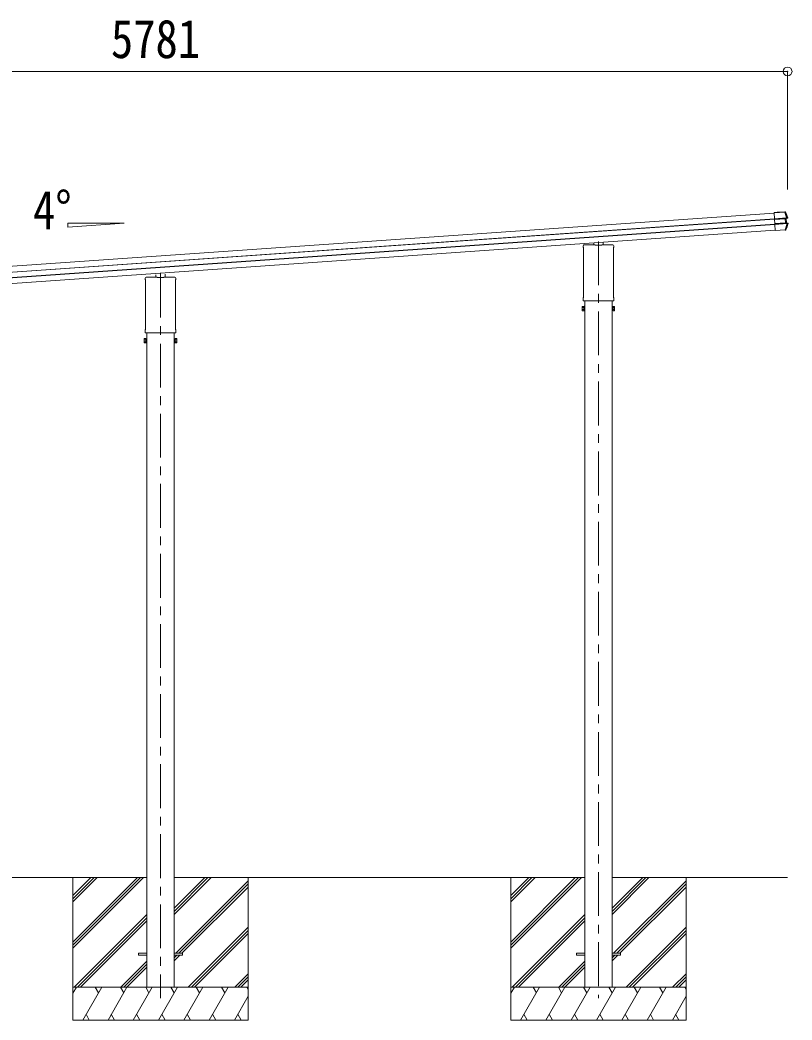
# Model space of a CAD drawing. Units: millimetres at full size, sheet at 1:40; details may follow other scales. Extents: x -11243 to 11243, y -7760 to 7760.
# Drawn here: x 3481 to 7007, y -5107 to -541 of the extents above; entities that cross this region are included whole.
import ezdxf
from ezdxf.enums import TextEntityAlignment as Align

# ---------------------------------------------------------------- set-up
doc = ezdxf.new("R2010")
doc.units = ezdxf.units.MM
doc.header["$LTSCALE"] = 40
doc.header["$PDMODE"] = 32
doc.header["$PDSIZE"] = 40
doc.linetypes.add('CHAIN1', pattern=[8, 5, -1, 1, -1])
doc.layers.add('0-3_ELV2', color=7, linetype='Continuous', lineweight=9)
doc.layers.add('0-6_OTH_LINE', color=6, linetype='Continuous', lineweight=9)
doc.styles.add('ＭＳ ゴシック', font='')
doc.styles.get('ＭＳ ゴシック').set_extended_font_data('MS Gothic')

msp = doc.modelspace()

# ---------------------------------------------------------------- linework, layer by layer
at = {"layer": '0-3_ELV2', "color": 6}
msp.add_line((6986.57, -775.69), (6986.57, -1314.97), dxfattribs=at)
at = {"layer": '0-3_ELV2', "color": 4}
for p, q in [((1309.85, -1814.95), (6924.55, -1422.33)), ((1311.66, -1840.85), (6926.36, -1448.23)), ((1311.76, -1842.24), (6926.46, -1449.63)), ((6924.38, -1419.94), (6938.83, -1418.93)), ((6924.4, -1420.15), (6924.38, -1419.94)), ((6924.48, -1421.35), (6924.4, -1420.15)), ((6973.2, -1417.95), (6924.48, -1421.35)), ((6926.37, -1448.3), (6982.14, -1444.4)), ((6982.25, -1445.98), (6926.48, -1449.88)), ((6926.56, -1451.02), (6926.48, -1449.88)), ((6926.56, -1451.02), (6975.5, -1447.6)), ((6926.59, -1451.51), (6926.56, -1451.02)), ((6927.93, -1470.7), (6926.59, -1451.51)), ((6939.83, -1418.85), (6939.93, -1418.61)), ((6975.79, -1416.1), (6939.93, -1418.61)), ((6982.14, -1444.4), (6973.2, -1417.95)), ((6974.35, -1416.64), (6975.79, -1416.1)), ((6975.5, -1447.6), (6975.54, -1448.09)), ((6976.05, -1417.72), (6985.07, -1444.3)), ((6983.79, -1446.05), (6978.08, -1447.63)), ((6983.79, -1446.05), (6978.08, -1447.63)), ((6980.06, -1447.77), (6978.53, -1447.95)), ((6978.9, -1447.43), (6980.43, -1447.25)), ((6981.4, -1466.97), (6980.06, -1447.77)), ((6980.43, -1447.25), (6986.19, -1445.71)), ((6982.14, -1444.4), (6982.25, -1445.98)), ((6983.86, -1446.03), (6983.79, -1446.05)), ((6986.19, -1445.71), (6984.17, -1445.95)), ((1313.38, -1865.46), (6928.08, -1472.85)), ((1313.48, -1866.88), (6928.18, -1474.26)), ((1315.29, -1892.76), (6929.99, -1500.14)), ((3698.58, -1469.27), (3956.59, -1469.27)), ((3698.58, -1487.31), (3956.59, -1469.27)), ((3698.58, -1469.27), (3698.58, -1487.31)), ((6927.93, -1470.7), (6976.88, -1467.28)), ((6927.97, -1471.19), (6927.93, -1470.7)), ((6976.91, -1467.77), (6927.97, -1471.19)), ((6928.05, -1472.37), (6927.97, -1471.19)), ((6928.05, -1472.37), (6983.99, -1468.46)), ((6928.17, -1474.12), (6928.05, -1472.37)), ((6984.11, -1470.21), (6928.17, -1474.12)), ((6930.09, -1501.58), (6928.17, -1474.12)), ((6930.09, -1501.58), (6974.86, -1498.45)), ((6930.16, -1502.55), (6930.09, -1501.58)), ((6974.93, -1499.42), (6930.16, -1502.55)), ((6974.86, -1498.45), (6984.11, -1470.21)), ((6974.93, -1499.42), (6974.86, -1498.45)), ((6976.97, -1500.62), (6976.07, -1499.41)), ((6976.88, -1467.28), (6976.91, -1467.77)), ((6986.92, -1469.9), (6977.54, -1498.33)), ((6979.46, -1467.37), (6985.51, -1468.17)), ((6979.86, -1467), (6981.4, -1466.97)), ((6981.84, -1467.43), (6980.3, -1467.46)), ((6987.96, -1468.18), (6981.84, -1467.43)), ((6983.99, -1468.46), (6984.11, -1470.21)), ((6985.84, -1468.21), (6987.96, -1468.18)), ((6052.32, -1576.62), (6052.32, -1571.87)), ((6054.11, -1580.09), (6054.11, -1580.09)), ((6054.32, -1580.49), (6054.32, -1807.25)), ((6056.57, -1567.62), (6106.57, -1567.62)), ((6101.57, -1567.62), (6101.57, -1557.77)), ((6107.07, -1569.62), (6107.07, -1568.12)), ((6138.07, -1569.62), (6107.07, -1569.62)), ((6138.07, -1568.12), (6138.07, -1569.62)), ((6138.57, -1567.62), (6188.57, -1567.62)), ((6143.57, -1567.62), (6143.57, -1554.84)), ((6190.82, -1807.25), (6190.82, -1580.49)), ((6191.03, -1580.09), (6191.03, -1580.09)), ((6192.82, -1571.87), (6192.82, -1576.62)), ((4052.32, -1723.76), (4052.32, -1719.01)), ((4054.11, -1727.23), (4054.11, -1727.23)), ((4054.32, -1727.63), (4054.32, -1954.39)), ((4056.57, -1714.76), (4106.57, -1714.76)), ((4101.57, -1714.76), (4101.57, -1704.91)), ((4107.07, -1716.76), (4107.07, -1715.26)), ((4138.07, -1716.76), (4107.07, -1716.76)), ((4138.07, -1715.26), (4138.07, -1716.76)), ((4138.57, -1714.76), (4188.57, -1714.76)), ((4143.57, -1714.76), (4143.57, -1701.98)), ((4190.82, -1954.39), (4190.82, -1727.63)), ((4191.03, -1727.23), (4191.03, -1727.23)), ((4192.82, -1719.01), (4192.82, -1723.76)), ((6052.32, -1819.12), (6052.32, -1811.12)), ((6054.02, -1822.52), (6054.02, -1822.52)), ((6054.11, -1807.66), (6054.11, -1807.66)), ((6054.32, -1822.62), (6054.31, -1822.62)), ((6054.32, -1822.62), (6190.82, -1822.62)), ((6060.07, -1822.62), (6060.07, -4956.52)), ((6185.07, -1822.62), (6185.07, -4956.52)), ((6190.84, -1822.62), (6190.82, -1822.62)), ((6191.03, -1807.66), (6191.03, -1807.66)), ((6192.82, -1811.12), (6192.82, -1819.12)), ((6048.57, -1850.02), (6049.33, -1848.71)), ((6048.57, -1850.02), (6048.57, -1867.02)), ((6048.57, -1867.02), (6049.33, -1868.34)), ((6055.57, -1848.71), (6049.33, -1848.71)), ((6055.57, -1853.61), (6049.33, -1853.61)), ((6055.57, -1863.43), (6049.33, -1863.43)), ((6055.57, -1868.34), (6049.33, -1868.34)), ((6055.57, -1868.34), (6055.57, -1848.71)), ((6055.57, -1849.32), (6058.07, -1849.32)), ((6058.07, -1867.72), (6055.57, -1867.72)), ((6185.07, -1869.02), (6187.07, -1869.02)), ((6189.57, -1849.32), (6187.07, -1849.32)), ((6187.07, -1867.72), (6189.57, -1867.72)), ((6189.57, -1868.34), (6189.57, -1848.71)), ((6189.57, -1848.71), (6195.81, -1848.71)), ((6189.57, -1853.61), (6195.81, -1853.61)), ((6189.57, -1863.43), (6195.81, -1863.43)), ((6189.57, -1868.34), (6195.81, -1868.34)), ((6196.57, -1850.02), (6195.81, -1848.71)), ((6196.57, -1867.02), (6195.81, -1868.34)), ((6196.57, -1850.02), (6196.57, -1867.02)), ((4052.32, -1966.26), (4052.32, -1958.26)), ((4054.11, -1954.8), (4054.11, -1954.8)), ((4191.03, -1954.8), (4191.03, -1954.8)), ((4192.82, -1958.26), (4192.82, -1966.26)), ((4048.57, -1997.16), (4049.33, -1995.85)), ((4048.57, -1997.16), (4048.57, -2014.16)), ((4055.57, -1995.85), (4049.33, -1995.85)), ((4055.57, -2000.75), (4049.33, -2000.75)), ((4054.02, -1969.66), (4054.02, -1969.66)), ((4054.32, -1969.76), (4054.3, -1969.76)), ((4054.32, -1969.76), (4190.82, -1969.76)), ((4055.57, -2015.48), (4055.57, -1995.85)), ((4055.57, -1996.46), (4058.07, -1996.46)), ((4060.07, -1969.76), (4060.07, -4956.52)), ((4185.07, -1969.76), (4185.07, -4956.52)), ((4189.57, -1996.46), (4187.07, -1996.46)), ((4189.57, -2015.48), (4189.57, -1995.85)), ((4189.57, -1995.85), (4195.81, -1995.85)), ((4189.57, -2000.75), (4195.81, -2000.75)), ((4190.84, -1969.76), (4190.82, -1969.76)), ((4196.57, -1997.16), (4195.81, -1995.85)), ((4196.57, -1997.16), (4196.57, -2014.16)), ((4048.57, -2014.16), (4049.33, -2015.48)), ((4055.57, -2010.57), (4049.33, -2010.57)), ((4055.57, -2015.48), (4049.33, -2015.48)), ((4058.07, -2014.86), (4055.57, -2014.86)), ((4185.07, -2016.16), (4187.07, -2016.16)), ((4187.07, -2014.86), (4189.57, -2014.86)), ((4189.57, -2010.57), (4195.81, -2010.57)), ((4189.57, -2015.48), (4195.81, -2015.48)), ((4196.57, -2014.16), (4195.81, -2015.48)), ((4022.57, -4802.02), (4060.07, -4802.02)), ((4022.57, -4802.02), (4022.57, -4811.02)), ((4022.57, -4811.02), (4060.07, -4811.02)), ((4185.07, -4802.02), (4222.57, -4802.02)), ((4185.07, -4811.02), (4222.57, -4811.02)), ((4222.57, -4802.02), (4222.57, -4811.02)), ((6022.57, -4802.02), (6060.07, -4802.02)), ((6022.57, -4802.02), (6022.57, -4811.02)), ((6022.57, -4811.02), (6060.07, -4811.02)), ((6185.07, -4802.02), (6222.57, -4802.02)), ((6185.07, -4811.02), (6222.57, -4811.02)), ((6222.57, -4802.02), (6222.57, -4811.02))]:
    msp.add_line(p, q, dxfattribs=at)
at = {"layer": '0-3_ELV2', "color": 5, "linetype": 'CHAIN1'}
for p, q in [((6122.57, -1551.69), (6122.57, -5007.13)), ((4122.57, -1698.84), (4122.57, -5007.13))]:
    msp.add_line(p, q, dxfattribs=at)
at = {"layer": '0-3_ELV2'}
for p, q in [((2185.07, -4456.52), (4060.07, -4456.52)), ((3722.57, -4456.52), (3722.57, -5106.52)), ((3722.57, -4750.7), (4016.75, -4456.52)), ((3722.57, -4764.84), (4030.89, -4456.52)), ((3722.57, -4778.98), (4045.03, -4456.52)), ((3722.57, -4566.85), (3832.9, -4456.52)), ((3722.57, -4552.71), (3818.76, -4456.52)), ((3722.57, -4538.57), (3804.62, -4456.52)), ((4185.07, -4624.85), (4353.4, -4456.52)), ((4185.07, -4610.71), (4339.26, -4456.52)), ((4185.07, -4596.57), (4325.12, -4456.52)), ((4185.07, -4456.52), (6060.07, -4456.52)), ((4191.75, -4802.02), (4522.57, -4471.2)), ((4522.57, -4456.52), (4522.57, -5106.52)), ((5722.57, -4456.52), (5722.57, -5106.52)), ((5722.57, -4750.7), (6016.75, -4456.52)), ((5722.57, -4764.84), (6030.9, -4456.52)), ((5722.57, -4778.98), (6045.04, -4456.52)), ((5722.57, -4566.85), (5832.91, -4456.52)), ((5722.57, -4552.71), (5818.76, -4456.52)), ((5722.57, -4538.57), (5804.62, -4456.52)), ((6185.07, -4624.85), (6353.41, -4456.52)), ((6185.07, -4610.71), (6339.26, -4456.52)), ((6185.07, -4596.57), (6325.12, -4456.52)), ((6185.07, -4456.52), (6986.57, -4456.52)), ((6191.75, -4802.02), (6522.57, -4471.2)), ((6522.57, -4456.52), (6522.57, -5106.52)), ((4205.89, -4802.02), (4522.57, -4485.34)), ((4220.03, -4802.02), (4522.57, -4499.48)), ((6205.89, -4802.02), (6522.57, -4485.34)), ((6220.03, -4802.02), (6522.57, -4499.48)), ((3728.88, -4956.52), (4060.07, -4625.33)), ((3743.02, -4956.52), (4060.07, -4639.47)), ((3757.16, -4956.52), (4060.07, -4653.62)), ((5728.88, -4956.52), (6060.07, -4625.33)), ((5743.02, -4956.52), (6060.07, -4639.47)), ((5757.17, -4956.52), (6060.07, -4653.62)), ((4249.38, -4956.52), (4522.57, -4683.33)), ((4263.52, -4956.52), (4522.57, -4697.47)), ((6249.38, -4956.52), (6522.57, -4683.33)), ((6263.52, -4956.52), (6522.57, -4697.47)), ((4277.66, -4956.52), (4522.57, -4711.62)), ((6277.67, -4956.52), (6522.57, -4711.62)), ((4060.07, -4837.46), (3941.01, -4956.52)), ((4185.07, -4836.98), (4211.03, -4811.02)), ((4185.07, -4822.84), (4196.89, -4811.02)), ((6060.07, -4837.46), (5941.01, -4956.52)), ((6185.07, -4836.98), (6211.03, -4811.02)), ((6185.07, -4822.84), (6196.89, -4811.02)), ((3955.15, -4956.52), (4060.07, -4851.6)), ((3969.3, -4956.52), (4060.07, -4865.75)), ((5955.16, -4956.52), (6060.07, -4851.6)), ((5969.3, -4956.52), (6060.07, -4865.75)), ((4461.51, -4956.52), (4522.57, -4895.46)), ((4475.65, -4956.52), (4522.57, -4909.6)), ((4489.8, -4956.52), (4522.57, -4923.75)), ((6461.51, -4956.52), (6522.57, -4895.46)), ((6475.66, -4956.52), (6522.57, -4909.6)), ((6489.8, -4956.52), (6522.57, -4923.75)), ((4522.57, -4956.52), (3722.57, -4956.52)), ((3722.57, -4984.02), (3738.45, -4956.52)), ((3767.32, -5106.52), (3853.92, -4956.52)), ((3838.92, -4982.5), (3823.92, -4956.52)), ((3882.79, -5106.52), (3969.39, -4956.52)), ((3954.39, -4982.5), (3939.39, -4956.52)), ((3998.26, -5106.52), (4084.86, -4956.52)), ((4069.86, -4982.5), (4054.86, -4956.52)), ((4113.73, -5106.52), (4200.33, -4956.52)), ((4185.33, -4982.5), (4170.33, -4956.52)), ((4229.2, -5106.52), (4315.8, -4956.52)), ((4300.8, -4982.5), (4285.8, -4956.52)), ((4344.67, -5106.52), (4431.27, -4956.52)), ((4401.27, -4956.52), (4416.27, -4982.5)), ((4516.74, -4956.52), (4522.57, -4966.62)), ((6522.57, -4956.52), (5722.57, -4956.52)), ((5722.57, -4984.02), (5738.45, -4956.52)), ((5767.32, -5106.52), (5853.92, -4956.52)), ((5838.92, -4982.5), (5823.92, -4956.52)), ((5882.79, -5106.52), (5969.39, -4956.52)), ((5954.39, -4982.5), (5939.39, -4956.52)), ((5998.26, -5106.52), (6084.86, -4956.52)), ((6069.86, -4982.5), (6054.86, -4956.52)), ((6113.73, -5106.52), (6200.33, -4956.52)), ((6185.33, -4982.5), (6170.33, -4956.52)), ((6229.2, -5106.52), (6315.8, -4956.52)), ((6300.8, -4982.5), (6285.8, -4956.52)), ((6344.67, -5106.52), (6431.27, -4956.52)), ((6401.27, -4956.52), (6416.27, -4982.5)), ((6516.74, -4956.52), (6522.57, -4966.62)), ((4460.14, -5106.52), (4522.57, -4998.38)), ((6460.14, -5106.52), (6522.57, -4998.38)), ((3722.57, -5106.52), (4522.57, -5106.52)), ((3782.32, -5080.54), (3797.31, -5106.52)), ((3897.79, -5080.54), (3912.79, -5106.52)), ((4013.26, -5080.54), (4028.26, -5106.52)), ((4128.73, -5080.54), (4143.73, -5106.52)), ((4244.2, -5080.54), (4259.2, -5106.52)), ((4359.67, -5080.54), (4374.67, -5106.52)), ((4475.14, -5080.54), (4490.14, -5106.52)), ((5722.57, -5106.52), (6522.57, -5106.52)), ((5782.32, -5080.54), (5797.32, -5106.52)), ((5897.79, -5080.54), (5912.79, -5106.52)), ((6013.26, -5080.54), (6028.26, -5106.52)), ((6128.73, -5080.54), (6143.73, -5106.52)), ((6244.2, -5080.54), (6259.2, -5106.52)), ((6359.67, -5080.54), (6374.67, -5106.52)), ((6475.14, -5080.54), (6490.14, -5106.52))]:
    msp.add_line(p, q, dxfattribs=at)
at = {"layer": '0-3_ELV2', "color": 4}
for points in [[(6924.4, -1420.15), (6973.12, -1416.75), (6973.2, -1417.95)], [(6926.48, -1449.88), (6926.37, -1448.3), (6924.48, -1421.35)], [(6976.88, -1467.28), (6975.54, -1448.09), (6926.59, -1451.51)], [(6973.12, -1416.75), (6973.39, -1416.73), (6973.64, -1416.71), (6973.87, -1416.69), (6974.06, -1416.67), (6974.21, -1416.66), (6974.31, -1416.65), (6974.35, -1416.64)], [(6976.05, -1417.72), (6976, -1417.68), (6975.91, -1417.65), (6975.78, -1417.63), (6975.63, -1417.63), (6975.44, -1417.63), (6975.23, -1417.64), (6974.99, -1417.65), (6974.73, -1417.68), (6974.45, -1417.72), (6974.15, -1417.77), (6973.84, -1417.82), (6973.53, -1417.88), (6973.2, -1417.95)], [(6975.79, -1416.1), (6976.22, -1416.12), (6976.63, -1416.26), (6976.99, -1416.49), (6977.29, -1416.8), (6977.49, -1417.18)], [(6977.49, -1417.18), (6977.3, -1417.25), (6976.52, -1417.54), (6976.05, -1417.72)], [(6978.07, -1447.64), (6977.91, -1447.74), (6977.81, -1447.92), (6977.79, -1448.16)], [(6978.08, -1447.63), (6978.08, -1447.63), (6978.08, -1447.63), (6978.08, -1447.63), (6978.08, -1447.63), (6978.08, -1447.63), (6978.08, -1447.63), (6978.08, -1447.64), (6978.08, -1447.64), (6978.07, -1447.64), (6978.07, -1447.64), (6978.07, -1447.64), (6978.07, -1447.64), (6978.07, -1447.64), (6978.07, -1447.64), (6978.07, -1447.64), (6978.07, -1447.64)], [(6982.14, -1444.4), (6982.56, -1444.34), (6982.96, -1444.29), (6983.36, -1444.26), (6983.73, -1444.24), (6984.07, -1444.23), (6984.37, -1444.25), (6984.63, -1444.27)], [(6983.79, -1446.05), (6983.65, -1446.02), (6983.47, -1445.99), (6983.26, -1445.97), (6983.03, -1445.96), (6982.78, -1445.96), (6982.52, -1445.97), (6982.25, -1445.98)], [(6983.86, -1446.03), (6984.02, -1445.97), (6984.18, -1445.88), (6984.32, -1445.76), (6984.44, -1445.62), (6984.54, -1445.45), (6984.62, -1445.27), (6984.68, -1445.08), (6984.71, -1444.88), (6984.71, -1444.67), (6984.68, -1444.47), (6984.63, -1444.27)], [(6984.63, -1444.27), (6984.85, -1444.26), (6984.99, -1444.27), (6985.07, -1444.3)], [(6985.07, -1444.3), (6985.23, -1444.28), (6985.87, -1444.2), (6987.09, -1444.05)], [(6987.09, -1444.05), (6987.14, -1444.28), (6987.15, -1444.51), (6987.12, -1444.75), (6987.04, -1444.97), (6986.93, -1445.17), (6986.79, -1445.36), (6986.61, -1445.51), (6986.41, -1445.63), (6986.19, -1445.71)], [(6973.78, -1499.65), (6930.17, -1502.7), (6930.16, -1502.55)], [(6976.97, -1500.62), (6975.2, -1500.75), (6974.78, -1499.64)], [(6974.86, -1498.45), (6975.17, -1498.48), (6975.47, -1498.51), (6975.76, -1498.53), (6976.04, -1498.54), (6976.3, -1498.55), (6976.54, -1498.54), (6976.76, -1498.53), (6976.96, -1498.52), (6977.14, -1498.49), (6977.28, -1498.46), (6977.4, -1498.42), (6977.48, -1498.38), (6977.54, -1498.33)], [(6976.07, -1499.41), (6976.04, -1499.39), (6975.96, -1499.38), (6975.82, -1499.38), (6975.64, -1499.38), (6975.43, -1499.39), (6975.19, -1499.4), (6974.93, -1499.42)], [(6978.43, -1499.55), (6978.31, -1499.8), (6978.15, -1500.02), (6977.96, -1500.21), (6977.74, -1500.37), (6977.5, -1500.5), (6977.24, -1500.58), (6976.97, -1500.62)], [(6977.54, -1498.33), (6977.68, -1498.53), (6978.26, -1499.32), (6978.43, -1499.55)], [(6979.45, -1467.37), (6979.28, -1467.3), (6979.15, -1467.12), (6979.1, -1466.9)], [(6979.45, -1467.37), (6979.45, -1467.37), (6979.45, -1467.37), (6979.45, -1467.37), (6979.45, -1467.37), (6979.45, -1467.37), (6979.45, -1467.37), (6979.46, -1467.37), (6979.46, -1467.37), (6979.46, -1467.37), (6979.46, -1467.37), (6979.46, -1467.37), (6979.46, -1467.37), (6979.46, -1467.37), (6979.46, -1467.37), (6979.46, -1467.37), (6979.46, -1467.37)], [(6983.99, -1468.46), (6984.26, -1468.43), (6984.52, -1468.4), (6984.77, -1468.37), (6985, -1468.33), (6985.2, -1468.28), (6985.37, -1468.23), (6985.51, -1468.17)], [(6986.57, -1470.01), (6986.33, -1470.08), (6986.03, -1470.14), (6985.7, -1470.19), (6985.33, -1470.22), (6984.94, -1470.23), (6984.53, -1470.23), (6984.11, -1470.21)], [(6985.51, -1468.17), (6985.59, -1468.18), (6985.78, -1468.23), (6985.97, -1468.31), (6986.14, -1468.42), (6986.29, -1468.57), (6986.42, -1468.74), (6986.53, -1468.93), (6986.6, -1469.14), (6986.64, -1469.36), (6986.65, -1469.58), (6986.63, -1469.8), (6986.57, -1470.01)], [(6985.59, -1468.18), (6985.72, -1468.2), (6985.8, -1468.2), (6985.84, -1468.21)], [(6986.92, -1469.9), (6986.85, -1469.94), (6986.73, -1469.98), (6986.57, -1470.01)], [(6989.04, -1469.87), (6988.87, -1469.87), (6988.2, -1469.88), (6986.92, -1469.9)], [(6987.96, -1468.18), (6988.16, -1468.22), (6988.36, -1468.29), (6988.54, -1468.4), (6988.7, -1468.53), (6988.84, -1468.68), (6988.95, -1468.86), (6989.03, -1469.05), (6989.08, -1469.25), (6989.1, -1469.46), (6989.09, -1469.66), (6989.04, -1469.87)], [(6054.13, -1822.58), (6054.08, -1822.56), (6054.02, -1822.52)], [(6054.31, -1822.62), (6054.15, -1822.59), (6054.13, -1822.58)], [(6191.01, -1822.58), (6190.86, -1822.62), (6190.84, -1822.62)], [(6191.12, -1822.52), (6191.12, -1822.52), (6191.01, -1822.58)], [(6187.07, -1869.02), (6187.07, -1848.02), (6185.07, -1848.02)], [(4054.13, -1969.72), (4054.08, -1969.7), (4054.02, -1969.66)], [(4054.3, -1969.76), (4054.14, -1969.73), (4054.13, -1969.72)], [(4187.07, -2016.16), (4187.07, -1995.16), (4185.07, -1995.16)], [(4191.01, -1969.72), (4190.85, -1969.76), (4190.84, -1969.76)], [(4191.12, -1969.66), (4191.12, -1969.66), (4191.01, -1969.72)]]:
    msp.add_lwpolyline(points, dxfattribs=at)
for points in [[(6058.07, -1869.02), (6058.07, -1848.02), (6060.07, -1848.02), (6060.07, -1869.02)], [(4058.07, -2016.16), (4058.07, -1995.16), (4060.07, -1995.16), (4060.07, -2016.16)]]:
    msp.add_lwpolyline(points, close=True, dxfattribs=at)
for centre, radius, start, end in [((6974.47, -1418.34), 1.7, 21.24384, 93.90244), ((6509.71, -1599.35), 502, 18.0204, 21.27757), ((6979.03, -1447.92), 0.5, 105.07473, 184.05239), ((6983.84, -1444.7), 1.3, 285.09292, 18.07159), ((6975.95, -1497.71), 1.7, 274.14537, 338.48025), ((6511.25, -1315.84), 502, 338.53316, 342.13183), ((6980.36, -1466.96), 0.5, 183.94761, 262.92527), ((6985.68, -1469.5), 1.3, 342.07517, 82.89229), ((6056.57, -1571.87), 4.25, 90, 180), ((6056.57, -1576.62), 4.25, 180, 234.62358), ((6053.82, -1580.49), 0.5, 0.0463, 54.58271), ((6188.57, -1571.87), 4.25, 0, 90), ((6191.32, -1580.49), 0.5, 125.41729, 179.9537), ((6188.57, -1576.62), 4.25, 305.37642, 0), ((4056.57, -1719.01), 4.25, 90, 180), ((4056.57, -1723.76), 4.25, 180, 234.62358), ((4053.82, -1727.63), 0.5, 0.0463, 54.58271), ((4188.57, -1719.01), 4.25, 0, 90), ((4191.32, -1727.63), 0.5, 125.41729, 179.9537), ((4188.57, -1723.76), 4.25, 305.37642, 0), ((6056.57, -1811.12), 4.25, 125.37642, 180), ((6056.57, -1819.12), 4.25, 180, 233.11111), ((6053.82, -1807.25), 0.5, 305.4181, 359.95288), ((6191.32, -1807.25), 0.5, 180.04713, 234.58188), ((6188.57, -1811.12), 4.25, 0, 54.62358), ((6188.57, -1819.12), 4.25, 306.88889, 0), ((6052.92, -1851.16), 4.34, 145.61575, 214.38425), ((6064.81, -1858.52), 16.24, 162.41205, 197.58795), ((6052.92, -1865.88), 4.34, 145.61575, 214.38425), ((6180.33, -1858.52), 16.24, 342.41205, 17.58795), ((6192.23, -1851.16), 4.34, 325.61575, 34.38425), ((6192.23, -1865.88), 4.34, 325.61575, 34.38425), ((4056.57, -1958.26), 4.25, 125.37642, 180), ((4053.82, -1954.39), 0.5, 305.4181, 359.95288), ((4191.32, -1954.39), 0.5, 180.04713, 234.58188), ((4188.57, -1958.26), 4.25, 0, 54.62358), ((4064.81, -2005.66), 16.24, 162.41205, 197.58795), ((4052.92, -1998.3), 4.34, 145.61575, 214.38425), ((4056.57, -1966.26), 4.25, 180, 233.11111), ((4188.57, -1966.26), 4.25, 306.88889, 0), ((4180.33, -2005.66), 16.24, 342.41205, 17.58795), ((4192.23, -1998.3), 4.34, 325.61575, 34.38425), ((4052.92, -2013.02), 4.34, 145.61575, 214.38425), ((4192.23, -2013.02), 4.34, 325.61575, 34.38425)]:
    msp.add_arc(centre, radius, start, end, dxfattribs=at)
for centre, major_axis, ratio, start_param, end_param in [((6938.83, -1418.92), (0.998, 0.07), 0.017595, 4.7122274, 6.2743886), ((6975.55, -1448.27), (3.49, 0.24), 0.19438, 0.7466997, 1.5707963), ((6975.58, -1448.76), (2.99, 0.21), 0.226777, 0.7278121, 1.5707963), ((6975.59, -1448.84), (2.95, 0.89), 0.009865, 0.0588492, 0.7255749), ((6975.46, -1448.36), (3.44, 0.92), 0.008567, 0.0594212, 0.7073573), ((6980.56, -1447.73), (-0.497, -0.059), 0.99813, 4.8556519, 6.2342892), ((6973.79, -1499.71), (0.998, 0.07), 0.06113, 0.0179792, 1.5712474), ((6976.83, -1466.6), (2.99, 0.21), 0.226777, 4.712389, 5.5553732), ((6976.86, -1467.09), (3.49, 0.24), 0.19438, 4.712389, 5.5364856), ((6976.83, -1466.53), (3.04, -0.47), 0.009865, 5.5576105, 6.2243361), ((6976.76, -1467.02), (3.54, -0.43), 0.008567, 5.575828, 6.2237641), ((6981.9, -1466.93), (-0.501, -0.01), 0.99813, 0.0488961, 1.4275334), ((6106.57, -1568.12), (0.354, 0.354), 0.999467, 5.4996506, 7.06672), ((6106.64, -1568.06), (0.481, -0.181), 0.828259, 1.9947436, 1.996569), ((6106.64, -1568.06), (-0.181, 0.481), 0.828259, 4.2866163, 4.2884417), ((6138.57, -1568.12), (0.354, -0.354), 0.999467, 2.358058, 3.9251274), ((6138.51, -1568.06), (0.181, 0.481), 0.828259, 1.9947436, 1.996569), ((6138.51, -1568.06), (0.481, 0.181), 0.828259, 1.1450236, 1.146849), ((4106.63, -1715.2), (0.481, -0.181), 0.828259, 1.9947436, 1.996569), ((4106.57, -1715.26), (0.354, 0.354), 0.999467, 5.4996506, 7.06672), ((4106.63, -1715.2), (-0.181, 0.481), 0.828259, 4.2866163, 4.2884417), ((4138.57, -1715.26), (0.354, -0.354), 0.999467, 2.358058, 3.9251274), ((4138.51, -1715.2), (0.181, 0.481), 0.828259, 1.9947436, 1.996569), ((4138.51, -1715.2), (0.481, 0.181), 0.828259, 1.1450236, 1.146849)]:
    msp.add_ellipse(centre, major_axis=major_axis, ratio=ratio, start_param=start_param, end_param=end_param, dxfattribs=at)
at = {"layer": '0-3_ELV2', "color": 6}
msp.add_point((6986.57, -775.69), dxfattribs=at)
at = {"layer": '0-6_OTH_LINE'}
msp.add_line((6986.57, -775.69), (1205.57, -775.69), dxfattribs=at)

# ---------------------------------------------------------------- texts
at = {"layer": '0-3_ELV2', "style": 'ＭＳ ゴシック', "width": 0.85}
for s, p in [('5781', (3896.07, -767.69)), ('4°', (3539.88, -1549.02))]:
    msp.add_text(s, height=176, dxfattribs=at).set_placement(p, align=Align.BOTTOM_LEFT)

doc.saveas('drawing.dxf')
